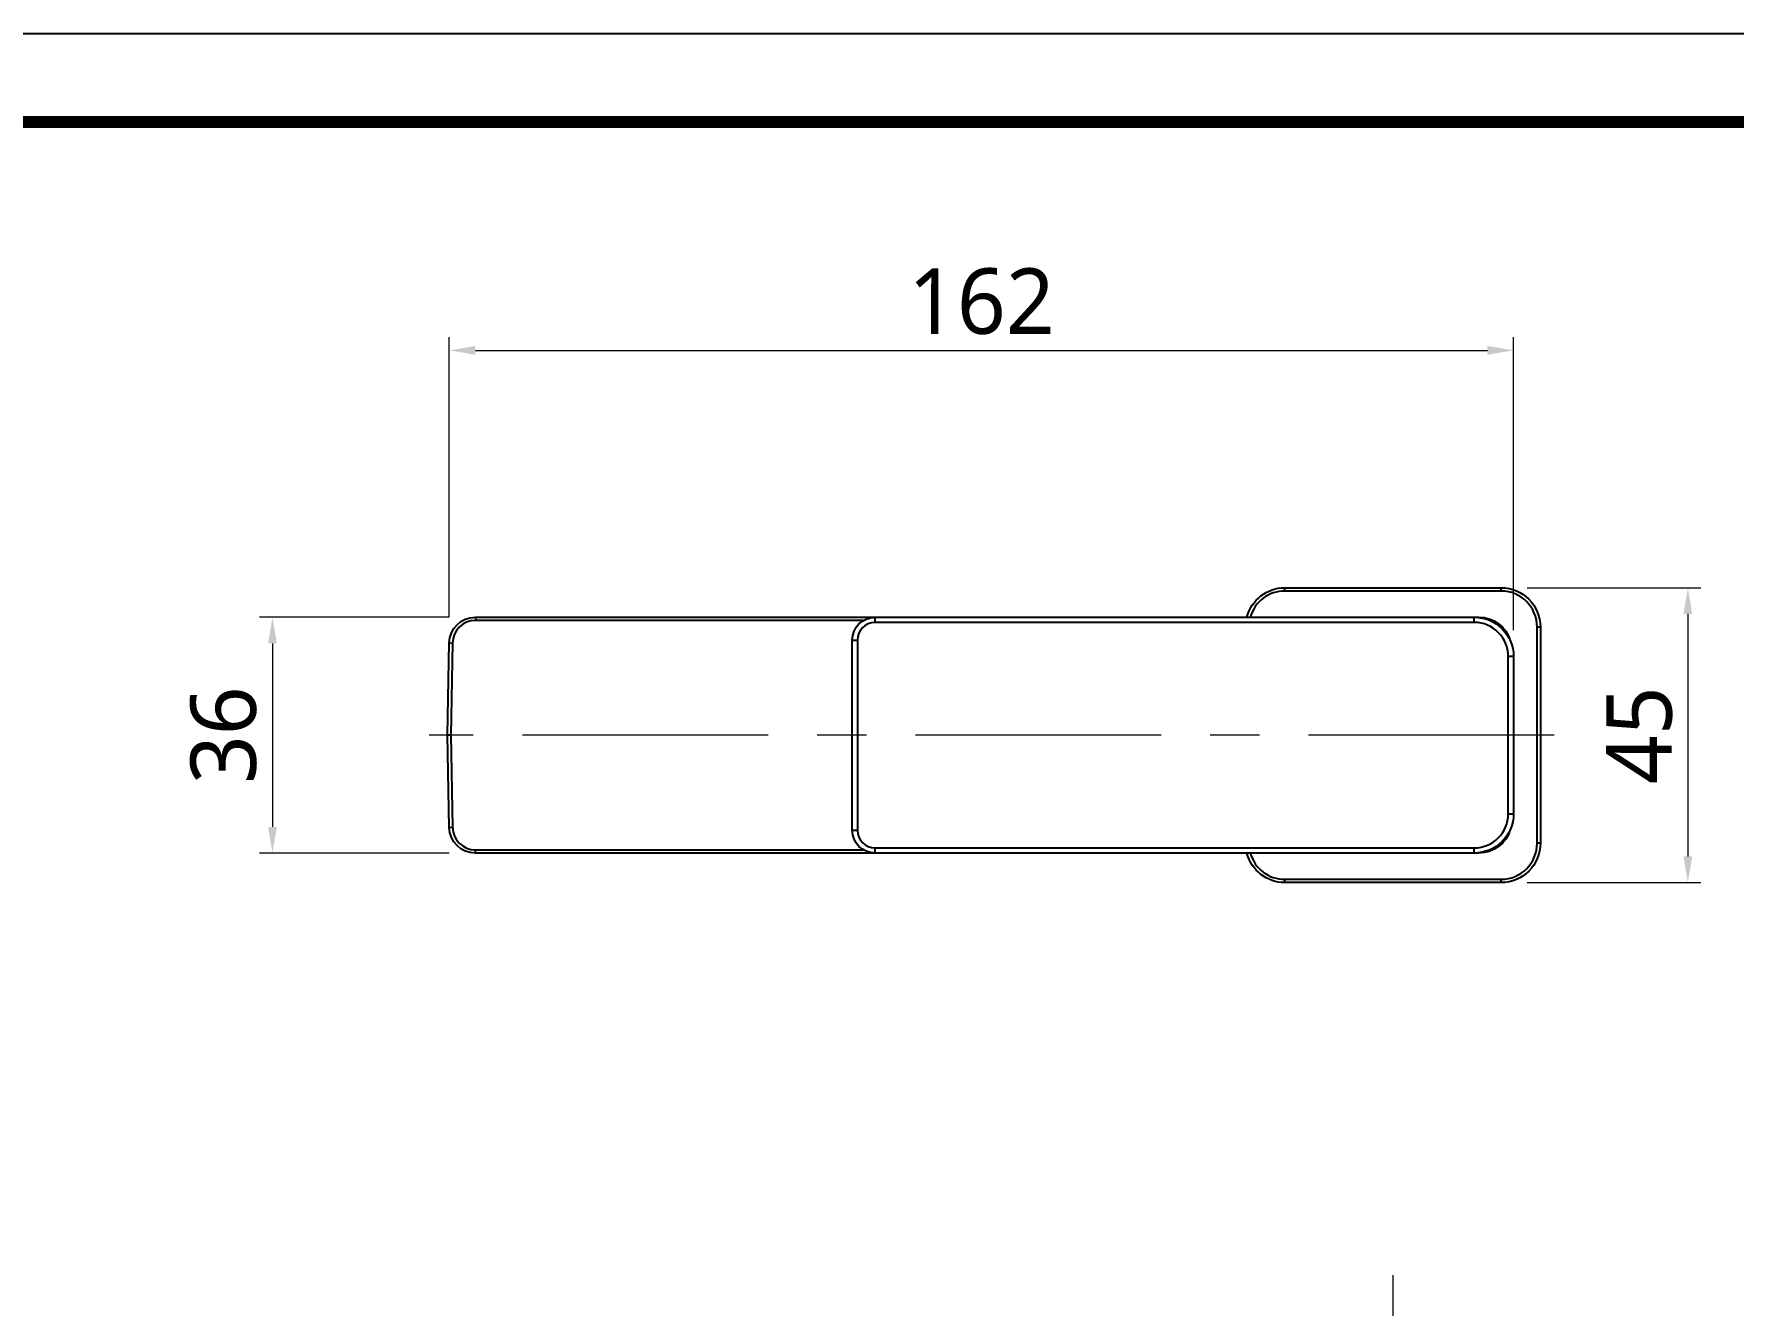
# Model space of a CAD drawing. Extents: x 1481 to 3160, y 4681 to 5260.
# Drawn here: x 2670.7 to 2930.1, y 5066 to 5259.9 of the extents above; entities that cross this region are included whole.
import ezdxf

# ---------------------------------------------------------------- set-up
doc = ezdxf.new("R2010")
doc.units = 0
doc.header["$LTSCALE"] = 30
doc.header["$MEASUREMENT"] = 0
doc.header["$PDMODE"] = 3
doc.header["$PDSIZE"] = -10
doc.linetypes.add('CENTER', pattern=[2, 1.25, -0.25, 0.25, -0.25])
doc.layers.get('0').update_dxf_attribs({"linetype": 'CONTINUOUS'})
doc.layers.get('DEFPOINTS').update_dxf_attribs({"linetype": 'CONTINUOUS'})
doc.layers.add('\\M+5B3DF\\M+5B4E7\\M+5CFDF', color=3, linetype='CONTINUOUS', lineweight=9)
doc.layers.add('BODY', color=7, linetype='CONTINUOUS')
doc.styles.add('Daelim Dimension', font='NanumGothic.ttf')
doc.dimstyles.new('DEFAULT', dxfattribs={"dimscale": 2, "dimtxt": 2, "dimasz": 2, "dimexe": 0, "dimexo": 2, "dimgap": 1, "dimtad": 1, "dimdec": 1, "dimzin": 9, "dimdsep": 46, "dimtxsty": 'Daelim Dimension', "dimcen": 0.5, "dimclrd": 252, "dimclre": 252, "dimclrt": 3, "dimadec": 1, "dimazin": 0, "dimtfac": 1, "dimtdec": 1, "dimtix": 1, "dimtmove": 0, "dimatfit": 3, "dimfxl": 0, "dimtolj": 1, "dimtzin": 1, "dimlwd": 9, "dimlwe": 9, "dimarcsym": 0})

# ---------------------------------------------------------------- blocks, each defined once
blk = doc.blocks.new('*D26')
at = {"color": 5, "lineweight": 9, "ltscale": 0.5}
for p, q in [((2734.13, 5170.93), (2705.15, 5170.93)), ((2707.15, 5166.93), (2707.15, 5138.93)), ((2734.13, 5134.93), (2705.15, 5134.93))]:
    blk.add_line(p, q, dxfattribs=at)
at = {"color": 5, "ltscale": 0.5}
for points in [[(2706.49, 5166.93), (2707.82, 5166.93), (2707.15, 5170.93)], [(2706.49, 5138.93), (2707.82, 5138.93), (2707.15, 5134.93)]]:
    blk.add_solid(points, dxfattribs=at)
at = {"layer": 'DEFPOINTS', "color": 0, "ltscale": 0.5}
for p in [(2738.13, 5170.93), (2707.15, 5134.93), (2738.13, 5134.93)]:
    blk.add_point(p, dxfattribs=at)
at = {"color": 7, "ltscale": 0.5, "insert": (2699.7, 5152.93), "char_height": 10, "attachment_point": 5, "rotation": 90, "style": 'Daelim Dimension'}
blk.add_mtext('\\A1;36', dxfattribs=at)
blk = doc.blocks.new('*D27')
at = {"color": 5, "lineweight": 9, "ltscale": 0.5}
for p, q in [((2734.13, 5171), (2734.13, 5213.65)), ((2896.6, 5168.93), (2896.6, 5213.65)), ((2738.13, 5211.65), (2892.6, 5211.65))]:
    blk.add_line(p, q, dxfattribs=at)
at = {"color": 5, "ltscale": 0.5}
for points in [[(2738.13, 5212.32), (2738.13, 5210.99), (2734.13, 5211.65)], [(2892.6, 5212.32), (2892.6, 5210.99), (2896.6, 5211.65)]]:
    blk.add_solid(points, dxfattribs=at)
at = {"layer": 'DEFPOINTS', "color": 0, "ltscale": 0.5}
for p in [(2896.6, 5211.65), (2734.13, 5167), (2896.6, 5164.93)]:
    blk.add_point(p, dxfattribs=at)
at = {"color": 7, "ltscale": 0.5, "insert": (2815.37, 5219.1), "char_height": 10, "attachment_point": 5, "style": 'Daelim Dimension'}
blk.add_mtext('\\A1;162', dxfattribs=at)
blk = doc.blocks.new('*D28')
at = {"color": 5, "lineweight": 9, "ltscale": 0.5}
for p, q in [((2898.7, 5175.43), (2925.21, 5175.43)), ((2923.21, 5171.43), (2923.21, 5134.43)), ((2898.7, 5130.43), (2925.21, 5130.43))]:
    blk.add_line(p, q, dxfattribs=at)
at = {"color": 5, "ltscale": 0.5}
for points in [[(2922.54, 5171.43), (2923.87, 5171.43), (2923.21, 5175.43)], [(2922.54, 5134.43), (2923.87, 5134.43), (2923.21, 5130.43)]]:
    blk.add_solid(points, dxfattribs=at)
at = {"layer": 'DEFPOINTS', "color": 0, "ltscale": 0.5}
for p in [(2894.7, 5175.43), (2894.7, 5130.43), (2923.21, 5130.43)]:
    blk.add_point(p, dxfattribs=at)
at = {"color": 7, "ltscale": 0.5, "insert": (2915.82, 5152.93), "char_height": 10, "attachment_point": 5, "rotation": 90, "style": 'Daelim Dimension'}
blk.add_mtext('\\A1;45', dxfattribs=at)

msp = doc.modelspace()

# ---------------------------------------------------------------- linework, layer by layer
at = {"ltscale": 0.5}
msp.add_lwpolyline([(2370.33, 4681.18), (3160.21, 4681.18), (3160.21, 5259.94), (2370.33, 5259.94)], close=True, dxfattribs=at)
at = {"color": 5, "linetype": 'ByBlock', "lineweight": 200, "const_width": 1.82}
msp.add_lwpolyline([(2383.04, 4705.96), (3147.44, 4705.96), (3147.44, 5246.5), (2383.04, 5246.5)], close=True, dxfattribs=at)
at = {"layer": '\\M+5B3DF\\M+5B4E7\\M+5CFDF', "color": 0, "lineweight": -3}
for p, q in [((2861.7, 5174.93), (2861.7, 5175.43)), ((2861.7, 5175.43), (2894.7, 5175.43)), ((2894.7, 5174.93), (2861.7, 5174.93)), ((2894.7, 5174.93), (2894.7, 5175.43)), ((2738.13, 5170.93), (2738.13, 5170.43)), ((2738.13, 5170.93), (2799.16, 5170.93)), ((2797.36, 5170.43), (2738.13, 5170.43)), ((2799.16, 5170.93), (2890.6, 5170.93)), ((2799.16, 5170.13), (2799.16, 5170.93)), ((2890.6, 5170.13), (2799.16, 5170.13)), ((2865.1, 5170.93), (2865.1, 5170.93)), ((2890.6, 5170.93), (2891.3, 5170.93)), ((2890.6, 5170.13), (2890.6, 5170.93)), ((2891.3, 5170.89), (2891.3, 5170.93)), ((2900.7, 5169.43), (2900.2, 5169.43)), ((2900.2, 5136.43), (2900.2, 5169.43)), ((2900.7, 5169.43), (2900.7, 5136.43)), ((2733.89, 5152.93), (2734.13, 5167)), ((2734.13, 5167), (2734.63, 5166.99)), ((2734.63, 5166.99), (2734.39, 5152.93)), ((2795.66, 5167.43), (2796.46, 5167.43)), ((2795.66, 5138.43), (2795.66, 5167.43)), ((2796.46, 5167.43), (2796.46, 5138.43)), ((2896.6, 5164.93), (2895.8, 5164.93)), ((2895.8, 5140.93), (2895.8, 5164.93)), ((2896.6, 5164.93), (2896.6, 5140.93)), ((2734.39, 5152.93), (2733.89, 5152.93)), ((2734.13, 5138.86), (2733.89, 5152.93)), ((2734.39, 5152.93), (2734.63, 5138.87)), ((2895.8, 5140.93), (2896.6, 5140.93)), ((2734.13, 5138.86), (2734.63, 5138.87)), ((2795.66, 5138.43), (2796.46, 5138.43)), ((2738.13, 5135.43), (2797.36, 5135.43)), ((2738.13, 5134.93), (2738.13, 5135.43)), ((2799.16, 5135.73), (2890.6, 5135.73)), ((2799.16, 5134.93), (2799.16, 5135.73)), ((2890.6, 5134.93), (2890.6, 5135.73)), ((2900.7, 5136.43), (2900.2, 5136.43)), ((2799.16, 5134.93), (2738.13, 5134.93)), ((2890.6, 5134.93), (2799.16, 5134.93)), ((2891.3, 5134.93), (2890.6, 5134.93)), ((2891.3, 5134.93), (2891.3, 5134.97)), ((2861.7, 5130.43), (2861.7, 5130.93)), ((2861.7, 5130.93), (2894.7, 5130.93)), ((2894.7, 5130.43), (2861.7, 5130.43)), ((2894.7, 5130.43), (2894.7, 5130.93))]:
    msp.add_line(p, q, dxfattribs=at)
at = {"layer": '\\M+5B3DF\\M+5B4E7\\M+5CFDF', "color": 0, "lineweight": -3, "extrusion": (0, 0, -1)}
for centre, radius, start, end in [((-2861.7, 5169.43), 6, 14.4787, 90), ((-2894.7, 5169.43), 6, 90, 180), ((-2738.13, 5166.93), 4, 1, 90), ((-2799.16, 5167.43), 3.5, 360, 90), ((-2890.6, 5164.93), 6, 90, 180), ((-2891.3, 5165.93), 5, 90, 163.8141), ((-2890.6, 5140.93), 6, 180, 270), ((-2738.13, 5138.93), 4, 270, 359), ((-2799.16, 5138.43), 3.5, 270, 0), ((-2891.3, 5139.93), 5, 196.1859, 270), ((-2894.7, 5136.43), 6, 180, 270), ((-2861.7, 5136.43), 6, 270, 345.5213)]:
    msp.add_arc(centre, radius, start, end, dxfattribs=at)
at = {"layer": '\\M+5B3DF\\M+5B4E7\\M+5CFDF', "color": 0, "lineweight": -3}
for centre, radius, start, end in [((2861.7, 5169.43), 5.5, 90, 164.1727), ((2894.7, 5169.43), 5.5, 0, 90), ((2738.13, 5166.93), 3.5, 90, 179), ((2799.16, 5167.43), 2.7, 90, 180), ((2890.6, 5164.93), 5.2, 360, 90), ((2890.6, 5140.93), 5.2, 270, 360), ((2738.13, 5138.93), 3.5, 181, 270), ((2799.16, 5138.43), 2.7, 180, 270), ((2894.7, 5136.43), 5.5, 270, 0), ((2861.7, 5136.43), 5.5, 195.8273, 270)]:
    msp.add_arc(centre, radius, start, end, dxfattribs=at)
at = {"layer": 'BODY', "color": 1, "linetype": 'CENTER', "lineweight": 5}
for p, q in [((2902.81, 5152.93), (2731.09, 5152.93)), ((2878.2, 4878.04), (2878.2, 5070.52))]:
    msp.add_line(p, q, dxfattribs=at)

# ---------------------------------------------------------------- dimensions: what is measured, and where the dimension line sits
at = {"color": 5, "ltscale": 0.5}
dim = msp.add_linear_dim(base=(2896.6, 5211.65), p1=(2734.13, 5167), p2=(2896.6, 5164.93), dimstyle='DEFAULT', override={"dimtxt": 5, "dimexe": 1, "dimdec": 0, "dimclrd": 5, "dimclre": 5, "dimclrt": 7}, dxfattribs=at)
dim.commit()
dim.dimension.update_dxf_attribs({"geometry": '*D27', "text_midpoint": (2815.37, 5219.1)})
for base, p1, p2, picture, middle in [((2923.21, 5130.43), (2894.7, 5175.43), (2894.7, 5130.43), '*D28', (2915.82, 5152.93)), ((2707.15, 5134.93), (2738.13, 5170.93), (2738.13, 5134.93), '*D26', (2699.7, 5152.93))]:
    dim = msp.add_linear_dim(base=base, p1=p1, p2=p2, angle=90, dimstyle='DEFAULT', override={"dimtxt": 5, "dimexe": 1, "dimdec": 0, "dimclrd": 5, "dimclre": 5, "dimclrt": 7}, dxfattribs=at)
    dim.commit()
    dim.dimension.update_dxf_attribs({"geometry": picture, "text_midpoint": middle})

doc.saveas('drawing.dxf')
